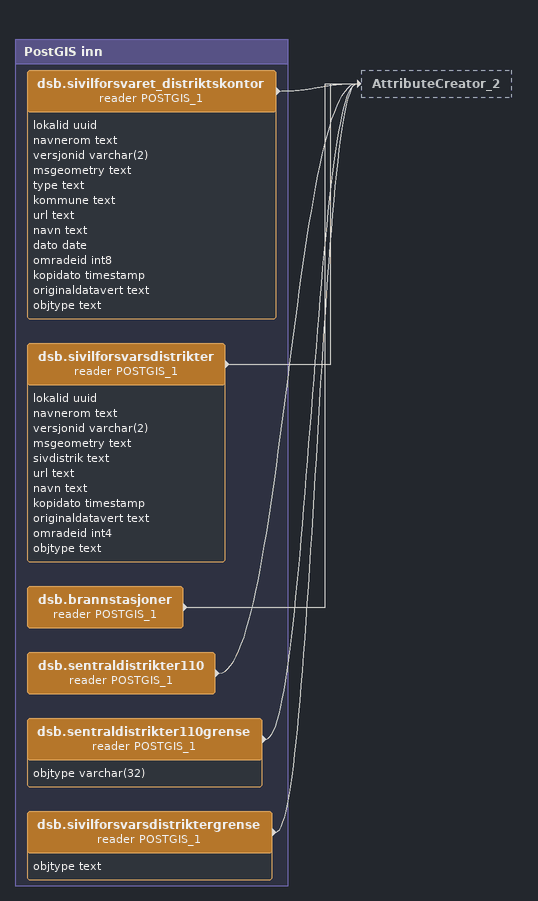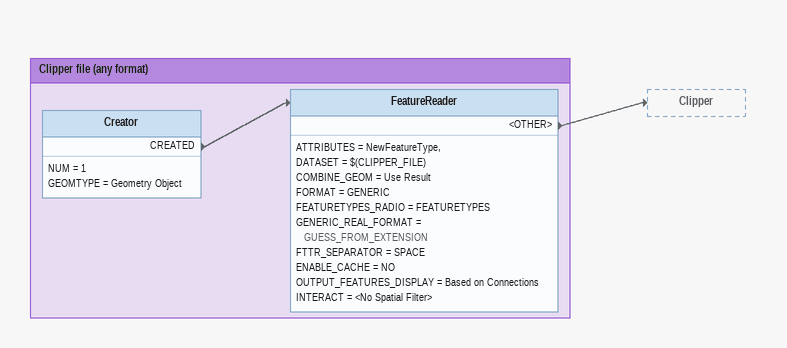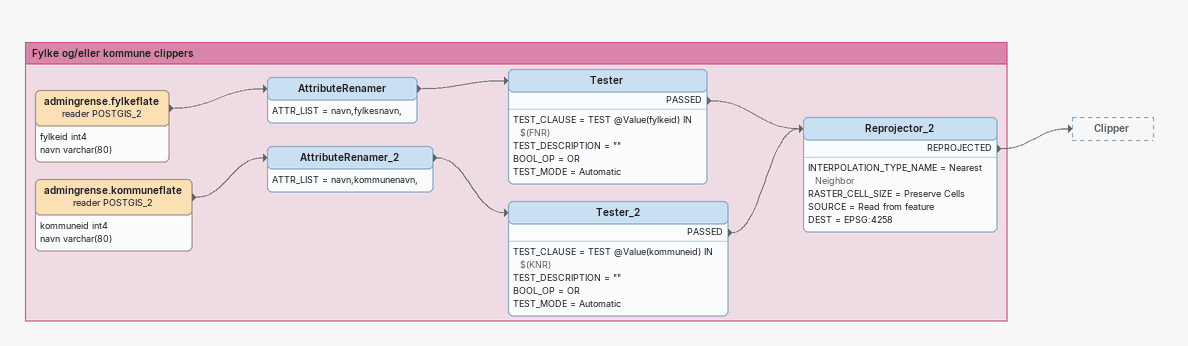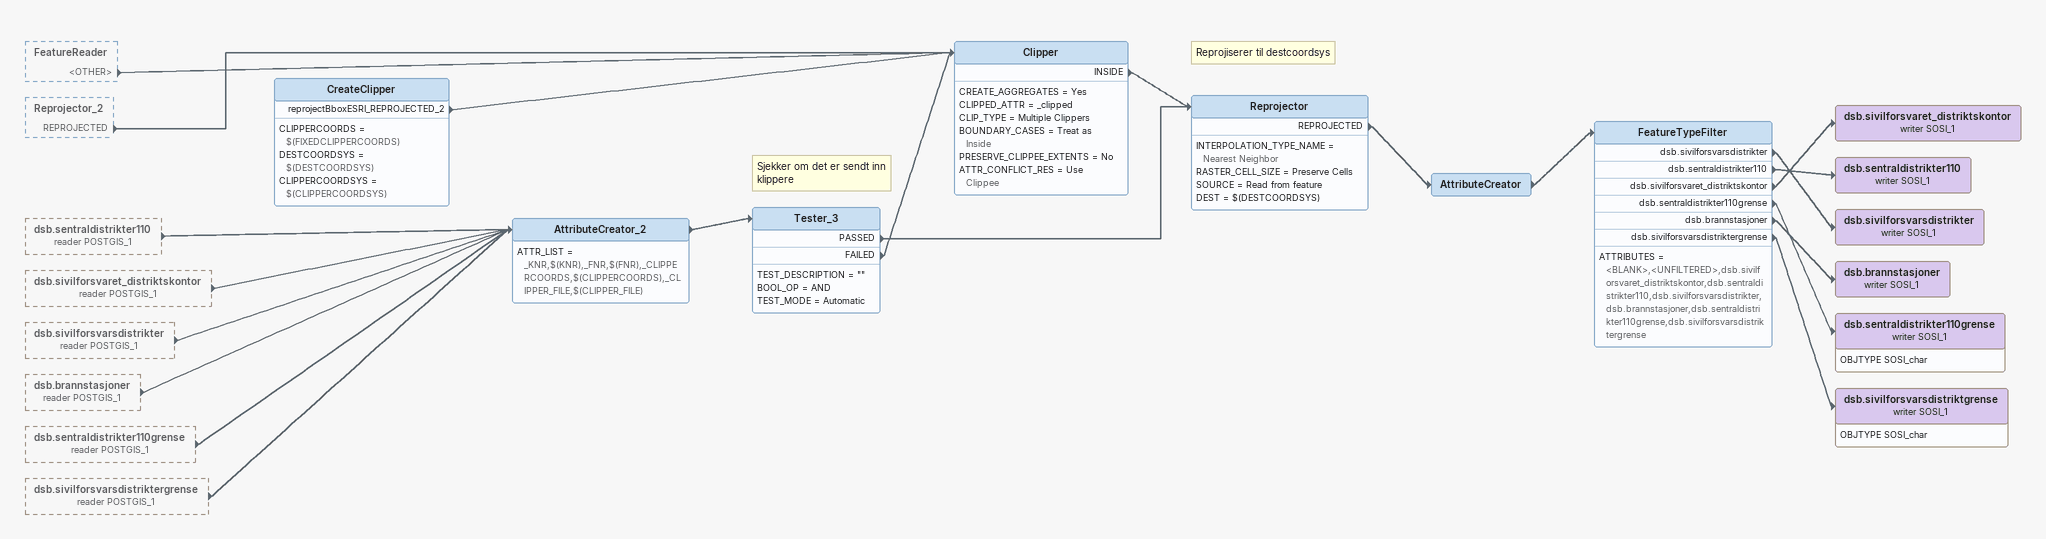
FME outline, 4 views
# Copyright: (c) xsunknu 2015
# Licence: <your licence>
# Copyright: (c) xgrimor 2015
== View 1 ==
Bookmark: PostGIS inn
dsb.sivilforsvaret_distriktskontor (reader POSTGIS_1)
    attributes: lokalid uuid, navnerom text, versjonid varchar(2), msgeometry text, type text, kommune text, url text, navn text, dato date, omradeid int8, kopidato timestamp, originaldatavert text, objtype text
    -> AttributeCreator_2
dsb.sivilforsvarsdistrikter (reader POSTGIS_1)
    attributes: lokalid uuid, navnerom text, versjonid varchar(2), msgeometry text, sivdistrik text, url text, navn text, kopidato timestamp, originaldatavert text, omradeid int4, objtype text
    -> AttributeCreator_2
dsb.brannstasjoner (reader POSTGIS_1)
    -> AttributeCreator_2
dsb.sentraldistrikter110 (reader POSTGIS_1)
    -> AttributeCreator_2
dsb.sentraldistrikter110grense (reader POSTGIS_1)
    attributes: objtype varchar(32)
    -> AttributeCreator_2
dsb.sivilforsvarsdistriktergrense (reader POSTGIS_1)
    attributes: objtype text
    -> AttributeCreator_2

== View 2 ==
Bookmark: Clipper file (any format)
Creator
    NUM = 1
    GEOMTYPE = Geometry Object
    CREATED -> FeatureReader
FeatureReader
    ATTRIBUTES = NewFeatureType,
    DATASET = $(CLIPPER_FILE)
    COMBINE_GEOM = Use Result
    FORMAT = GENERIC
    FEATURETYPES_RADIO = FEATURETYPES
    GENERIC_REAL_FORMAT = GUESS_FROM_EXTENSION
    FTTR_SEPARATOR = SPACE
    ENABLE_CACHE = NO
    OUTPUT_FEATURES_DISPLAY = Based on Connections
    INTERACT = <No Spatial Filter>
    <OTHER> -> Clipper

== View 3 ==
Bookmark: Fylke og/eller kommune clippers
admingrense.fylkeflate (reader POSTGIS_2)
    attributes: fylkeid int4, navn varchar(80)
    -> AttributeRenamer
AttributeRenamer
    ATTR_LIST = navn,fylkesnavn,
    -> Tester
Tester
    TEST_CLAUSE = TEST @Value(fylkeid) IN $(FNR)
    TEST_DESCRIPTION = ""
    BOOL_OP = OR
    TEST_MODE = Automatic
    PASSED -> Reprojector_2
admingrense.kommuneflate (reader POSTGIS_2)
    attributes: kommuneid int4, navn varchar(80)
    -> AttributeRenamer_2
AttributeRenamer_2
    ATTR_LIST = navn,kommunenavn,
    -> Tester_2
Tester_2
    TEST_CLAUSE = TEST @Value(kommuneid) IN $(KNR)
    TEST_DESCRIPTION = ""
    BOOL_OP = OR
    TEST_MODE = Automatic
    PASSED -> Reprojector_2
Reprojector_2
    INTERPOLATION_TYPE_NAME = Nearest Neighbor
    RASTER_CELL_SIZE = Preserve Cells
    SOURCE = Read from feature
    DEST = EPSG:4258
    REPROJECTED -> Clipper

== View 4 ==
FeatureReader [outside]
    <OTHER> -> Clipper
Reprojector_2 [outside]
    REPROJECTED -> Clipper
dsb.sentraldistrikter110 (reader POSTGIS_1) [outside]
    -> AttributeCreator_2
dsb.sivilforsvaret_distriktskontor (reader POSTGIS_1) [outside]
    -> AttributeCreator_2
dsb.sivilforsvarsdistrikter (reader POSTGIS_1) [outside]
    -> AttributeCreator_2
dsb.brannstasjoner (reader POSTGIS_1) [outside]
    -> AttributeCreator_2
dsb.sentraldistrikter110grense (reader POSTGIS_1) [outside]
    -> AttributeCreator_2
dsb.sivilforsvarsdistriktergrense (reader POSTGIS_1) [outside]
    -> AttributeCreator_2
CreateClipper
    CLIPPERCOORDS = $(FIXEDCLIPPERCOORDS)
    DESTCOORDSYS = $(DESTCOORDSYS)
    CLIPPERCOORDSYS = $(CLIPPERCOORDSYS)
    reprojectBboxESRI_REPROJECTED_2 -> Clipper
AttributeCreator_2
    ATTR_LIST = _KNR,$(KNR),_FNR,$(FNR),_CLIPPERCOORDS,$(CLIPPERCOORDS),_CLIPPER_FILE,$(CLIPPER_FILE)
    -> Tester_3
Note: Sjekker om det er sendt inn klippere
Tester_3
    TEST_DESCRIPTION = ""
    BOOL_OP = AND
    TEST_MODE = Automatic
    PASSED -> Reprojector
    FAILED -> Clipper
Clipper
    CREATE_AGGREGATES = Yes
    CLIPPED_ATTR = _clipped
    CLIP_TYPE = Multiple Clippers
    BOUNDARY_CASES = Treat as Inside
    PRESERVE_CLIPPEE_EXTENTS = No
    ATTR_CONFLICT_RES = Use Clippee
    INSIDE -> Reprojector
Note: Reprojiserer til destcoordsys
Reprojector
    INTERPOLATION_TYPE_NAME = Nearest Neighbor
    RASTER_CELL_SIZE = Preserve Cells
    SOURCE = Read from feature
    DEST = $(DESTCOORDSYS)
    REPROJECTED -> AttributeCreator
AttributeCreator
    -> FeatureTypeFilter
FeatureTypeFilter
    ATTRIBUTES = <BLANK>,<UNFILTERED>,dsb.sivilforsvaret_distriktskontor,dsb.sentraldistrikter110,dsb.sivilforsvarsdistrikter,dsb.brannstasjoner,dsb.sentraldistrikter110grense,dsb.sivilforsvarsdistriktergrense
    dsb.sivilforsvarsdistrikter -> dsb.sivilforsvarsdistrikter (writer SOSI_1)
    dsb.sentraldistrikter110 -> dsb.sentraldistrikter110 (writer SOSI_1)
    dsb.sivilforsvaret_distriktskontor -> dsb.sivilforsvaret_distriktskontor (writer SOSI_1)
    dsb.sentraldistrikter110grense -> dsb.sentraldistrikter110grense (writer SOSI_1)
    dsb.brannstasjoner -> dsb.brannstasjoner (writer SOSI_1)
    dsb.sivilforsvarsdistriktergrense -> dsb.sivilforsvarsdistriktgrense (writer SOSI_1)
dsb.sivilforsvaret_distriktskontor (writer SOSI_1)
dsb.sentraldistrikter110 (writer SOSI_1)
dsb.sivilforsvarsdistrikter (writer SOSI_1)
dsb.brannstasjoner (writer SOSI_1)
dsb.sentraldistrikter110grense (writer SOSI_1)
    attributes: OBJTYPE SOSI_char
dsb.sivilforsvarsdistriktgrense (writer SOSI_1)
    attributes: OBJTYPE SOSI_char
